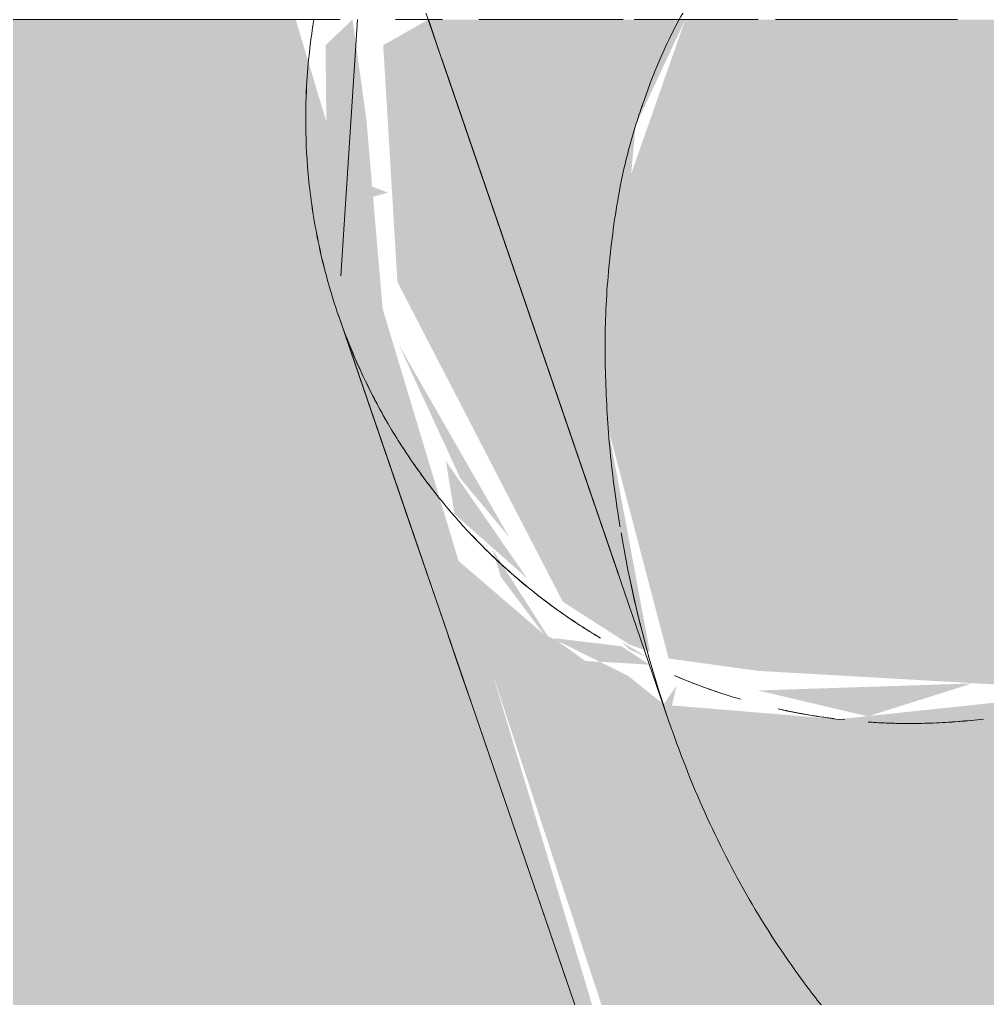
# Model space of a CAD drawing. Header units: millimetres. Extents: x 63432 to 177405, y -1987 to 27578.
# Drawn here: x 163028.22 to 163038.39, y 8829.22 to 8839.5 of the extents above; entities that cross this region are included whole.
import ezdxf

# ---------------------------------------------------------------- set-up
doc = ezdxf.new("R2010")
doc.units = ezdxf.units.MM
for name, color, linetype, lineweight, true_color in [('I-FURN-16', 7, 'Continuous', 9, 0xd1b79e), ('I-FURN-19', 7, 'Continuous', 9, 0x242424), ('I-FURN-20', 7, 'Continuous', 9, 0x3a3a3a), ('I-FURN-21', 7, 'Continuous', 9, 0x666666), ('I-FURN-24', 7, 'Continuous', 9, 0x1e1e1e), ('I-FURN-25', 7, 'Continuous', 9, 0x987f66), ('I-FURN-26', 7, 'Continuous', 9, 0x2d2d2d), ('I-FURN-27', 7, 'Continuous', 9, 0x463a2f), ('I-FURN-28', 7, 'Continuous', 9, 0x1a1a1a), ('I-FURN-29', 7, 'Continuous', 9, 0x53483c), ('I-FURN-30', 7, 'Continuous', 9, 0x4c4c4c), ('I-FURN-34', 7, 'Continuous', 9, 0xae8e6d), ('I-FURN-35', 7, 'Continuous', 9, 0x171717), ('I-FURN-36', 7, 'Continuous', 9, 0x121212), ('I-FURN-37', 7, 'Continuous', 9, 0x584c3f), ('I-FURN-38', 7, 'Continuous', 9, 0xa58c72), ('I-FURN-39', 7, 'Continuous', 9, 0x151515), ('I-FURN-48', 7, 'Continuous', 9, 0x131313), ('I-FURN-49', 7, 'Continuous', 9, 0x111111), ('I-FURN-52', 7, 'Continuous', 9, 0x27231e), ('I-FURN-54', 7, 'Continuous', 9, 0x3e352d), ('I-FURN-55', 7, 'Continuous', 9, 0x3d3731), ('I-FURN-56', 7, 'Continuous', 9, 0x514840), ('I-FURN-6', 7, 'Continuous', 9, 0xc0c0c0), ('I-FURN-61', 7, 'Continuous', 9, 0xcabbac), ('I-FURN-62', 7, 'Continuous', 9, 0x8b8b8b), ('I-FURN-63', 7, 'Continuous', 9, 0x4c443d), ('I-FURN-65', 7, 'Continuous', 9, 0x8b7c6d), ('I-FURN-66', 7, 'Continuous', 9, 0x6e6155), ('I-FURN-70', 7, 'Continuous', 9, 0x786d63), ('I-FURN-71', 7, 'Continuous', 9, 0xa59687), ('I-FURN-75', 7, 'Continuous', 9, 0x6b635c), ('I-FURN-77', 7, 'Continuous', 9, 0x92877d)]:
    doc.layers.add(name, color=color, linetype=linetype, lineweight=lineweight, true_color=true_color)
doc.layers.add('I-FURN-17', color=7, linetype='Continuous', lineweight=9, true_color=0x111111, transparency=0.7)

# ---------------------------------------------------------------- blocks, each defined once
blk = doc.blocks.new('Chair - Tablet Arm - Chair - Tablet Arm-V78-Развертка 3_12-6')
at = {"layer": 'I-FURN-17'}
h = blk.add_hatch(color=256, dxfattribs=at)
h.paths.add_polyline_path([(-80976.841, 8450), (-80976.135, 8450), (-81105.323, 8826.8), (-81107.355, 8826.8), (-81105.677, 8821.55), (-81102.304, 8812.132), (-80978.144, 8450)])
h.paths.add_polyline_path([(-81115.982, 8832.447), (-81112.157, 8836.168), (-81112.035, 8837.109), (-81112.188, 8838.407), (-81113.123, 8839.5), (-81120.404, 8839.5), (-81121.068, 8837.606), (-81121.214, 8835.208), (-81120.579, 8832.787), (-81119.639, 8832.657), (-81116.909, 8832.501)])
h.paths.add_polyline_path([(-81127.458, 8852.2), (-81114.032, 8852.2), (-81175.226, 9030.683), (-81187.239, 9026.564), (-81127.516, 8852.37)])
h = blk.add_hatch(color=256, dxfattribs=at)
h.paths.add_polyline_path([(-81122.981, 8826.8), (-81120.695, 8826.863), (-81124.356, 8839.031), (-81124.496, 8839.5), (-81315.015, 8839.231), (-81316.609, 8834.517), (-81319.241, 8826.8), (-81157.593, 8826.8)])
h.paths.add_polyline_path([(-81105.323, 8826.8), (-81088.041, 8826.8), (-81088.041, 8839.5), (-81109.598, 8839.269), (-81105.335, 8826.833)])
h = blk.add_hatch(color=256, dxfattribs=at)
h.paths.add_polyline_path([(-81120.833, 8832.877), (-81123.103, 8839.5), (-81123.577, 8839.231), (-81123.428, 8836.743), (-81121.69, 8833.383), (-81120.991, 8832.934)])
h.paths.add_polyline_path([(-81123.507, 8835.571), (-81123.753, 8838.445), (-81123.9, 8839.5), (-81124.183, 8839.231), (-81124.161, 8837.214), (-81123.517, 8835.582)])
h = blk.add_hatch(color=256, dxfattribs=at)
h.paths.add_polyline_path([(-81120.776, 8832.857), (-81121.214, 8835.208), (-81120.926, 8838.385), (-81120.404, 8839.5), (-81123.103, 8839.5), (-81120.833, 8832.877)])
h.paths.add_polyline_path([(-81122.254, 8834.062), (-81123.413, 8836.083), (-81122.766, 8834.678), (-81122.288, 8834.103)])
h.paths.add_polyline_path([(-81123.806, 8837.606), (-81123.525, 8837.681), (-81123.794, 8837.783)])
h = blk.add_hatch(color=256, dxfattribs=at)
h.paths.add_polyline_path([(-81120.675, 8826.8), (-81120.623, 8826.862), (-81120.695, 8826.863)])
h.paths.add_polyline_path([(-81118.476, 8832.182), (-81117.391, 8832.525), (-81119.639, 8832.451), (-81118.515, 8832.186)])
h.paths.add_polyline_path([(-81122.517, 8832.737), (-81123.517, 8835.263), (-81122.53, 8832.768)])
h.paths.add_polyline_path([(-81122.064, 8833.628), (-81122.919, 8834.862), (-81122.828, 8834.304), (-81122.08, 8833.642)])
h = blk.add_hatch(color=256, dxfattribs=at)
h.paths.add_polyline_path([(-81121.69, 8832.775), (-81122.43, 8833.933), (-81122.34, 8833.642), (-81121.708, 8832.799)])
h.paths.add_polyline_path([(-81120.579, 8832.137), (-81120.496, 8832.501), (-81120.635, 8832.3), (-81120.583, 8832.149)])
h = blk.add_hatch(color=256, dxfattribs=at)
h.paths.add_polyline_path([(-81114.046, 8826.8), (-81115.982, 8832.447), (-81118.792, 8832.149), (-81120.623, 8832.3), (-81121.008, 8832.607), (-81121.893, 8833.045), (-81122.831, 8833.851), (-81120.719, 8827.429), (-81120.26, 8826.8), (-81114.329, 8826.8)])
h.paths.add_polyline_path([(-81120.78, 8832.722), (-81121.074, 8832.916), (-81121.789, 8833.001), (-81121.454, 8832.761), (-81120.991, 8832.735)])
h = blk.add_hatch(color=256, dxfattribs=at)
h.paths.add_polyline_path([(-81117.719, 8818.426), (-81111.916, 8820.588), (-81114.329, 8826.8), (-81120.528, 8826.8), (-81117.866, 8818.824)])
h.paths.add_polyline_path([(-81120.807, 8832.803), (-81121.074, 8832.963), (-81120.991, 8832.881)])
at = {"layer": 'I-FURN-19'}
for p, q in [((-81122.924, 8833.117), (-81123.3, 8834.211)), ((-81122.753, 8832.616), (-81122.894, 8833.028)), ((-81122.65, 8832.316), (-81122.753, 8832.616)), ((-81121.641, 8829.374), (-81122.566, 8832.071))]:
    blk.add_line(p, q, dxfattribs=at)
at = {"layer": 'I-FURN-19', "flags": 128}
blk.add_lwpolyline([(-81123.3, 8834.213), (-81123.92, 8836.022), (-81124.048, 8836.395)], dxfattribs=at)
at = {"layer": 'I-FURN-19'}
blk.add_open_spline([(-81124.344, 8839.231), (-81124.322, 8839.408), (-81124.305, 8839.495), (-81124.305, 8839.5)], degree=3, dxfattribs=at)
blk.add_open_spline([(-81123.764, 8835.702), (-81123.826, 8835.83), (-81123.939, 8836.088), (-81124.128, 8836.607), (-81124.286, 8837.227), (-81124.377, 8837.893), (-81124.405, 8838.655), (-81124.365, 8839.054), (-81124.344, 8839.231)], degree=3, knots=[0.5555556, 0.5555556, 0.5555556, 0.5555556, 0.5833333, 0.6111111, 0.6666667, 0.7222222, 0.7777778, 0.8888889, 0.8888889, 0.8888889, 0.8888889], dxfattribs=at)
at = {"layer": 'I-FURN-20'}
for p, q in [((-81123.103, 8839.5), (-81122.981, 8839.143)), ((-81122.962, 8839.088), (-81121.106, 8833.673)), ((-81124.048, 8836.395), (-81123.418, 8834.556)), ((-81123.418, 8834.556), (-81123.3, 8834.213)), ((-81123.3, 8834.211), (-81122.924, 8833.117)), ((-81122.894, 8833.028), (-81122.65, 8832.316)), ((-81122.566, 8832.071), (-81121.655, 8829.415))]:
    blk.add_line(p, q, dxfattribs=at)
blk.add_open_spline([(-81124.305, 8839.5), (-81124.305, 8839.495), (-81124.339, 8839.32), (-81124.405, 8838.655), (-81124.377, 8837.893), (-81124.286, 8837.227), (-81124.128, 8836.607), (-81123.939, 8836.088), (-81123.826, 8835.831), (-81123.764, 8835.702)], degree=3, knots=[0, 0, 0, 0, 0.1111111, 0.2222222, 0.2777778, 0.3333333, 0.3888889, 0.4166667, 0.4444444, 0.4444444, 0.4444444, 0.4444444], dxfattribs=at)
at = {"layer": 'I-FURN-25'}
for p, q in [((-81119.64, 8839.5), (-81120.231, 8839.5)), ((-81117.543, 8839.5), (-81119.457, 8839.5))]:
    blk.add_line(p, q, dxfattribs=at)
at = {"layer": 'I-FURN-26'}
for points, knots in [([(-81120.862, 8838.578), (-81120.84, 8838.643), (-81120.772, 8838.838), (-81120.642, 8839.16), (-81120.518, 8839.411), (-81120.45, 8839.532)], [-0.3125, -0.3125, -0.3125, -0.3125, -0.2916667, -0.25, -0.2083333, -0.2083333, -0.2083333, -0.2083333]), ([(-81124.305, 8839.5), (-81124.305, 8839.495), (-81124.339, 8839.32), (-81124.405, 8838.655), (-81124.377, 8837.893), (-81124.286, 8837.227), (-81124.128, 8836.607), (-81123.939, 8836.088), (-81123.826, 8835.831), (-81123.764, 8835.702)], [0, 0, 0, 0, 0.1111111, 0.2222222, 0.2777778, 0.3333333, 0.3888889, 0.4166667, 0.4444444, 0.4444444, 0.4444444, 0.4444444]), ([(-81123.764, 8835.702), (-81123.826, 8835.83), (-81123.939, 8836.088), (-81124.128, 8836.607), (-81124.286, 8837.227), (-81124.377, 8837.893), (-81124.405, 8838.655), (-81124.339, 8839.32), (-81124.305, 8839.495), (-81124.305, 8839.5)], [0.5555556, 0.5555556, 0.5555556, 0.5555556, 0.5833333, 0.6111111, 0.6666667, 0.7222222, 0.7777778, 0.8888889, 1, 1, 1, 1]), ([(-81121.089, 8834.172), (-81121.103, 8834.254), (-81121.136, 8834.467), (-81121.18, 8834.813), (-81121.216, 8835.208), (-81121.239, 8835.604), (-81121.248, 8836.003), (-81121.243, 8836.403), (-81121.218, 8836.801), (-81121.176, 8837.199), (-81121.117, 8837.6), (-81121.051, 8837.931), (-81120.984, 8838.192), (-81120.946, 8838.321), (-81120.926, 8838.385)], [-0.7763918, -0.7763918, -0.7763918, -0.7763918, -0.75, -0.7083333, -0.6666667, -0.625, -0.5833333, -0.5416667, -0.5, -0.4583333, -0.4166667, -0.375, -0.3541667, -0.3333333, -0.3333333, -0.3333333, -0.3333333]), ([(-81120.868, 8833.11), (-81120.913, 8833.286), (-81120.989, 8833.615), (-81121.052, 8833.95), (-81121.078, 8834.106)], [-0.8914744, -0.8914744, -0.8914744, -0.8914744, -0.8333333, -0.7833965, -0.7833965, -0.7833965, -0.7833965])]:
    blk.add_open_spline(points, degree=3, knots=knots, dxfattribs=at)
at = {"layer": 'I-FURN-27'}
for p, q in [((-81122.574, 8839.5), (-81121.058, 8839.5)), ((-81120.942, 8839.5), (-81120.231, 8839.5))]:
    blk.add_line(p, q, dxfattribs=at)
at = {"layer": 'I-FURN-29'}
blk.add_line((-81123.448, 8839.5), (-81122.956, 8839.5), dxfattribs=at)
at = {"layer": 'I-FURN-30'}
blk.add_line((-81124.022, 8836.808), (-81123.848, 8839.5), dxfattribs=at)
at = {"layer": 'I-FURN-34'}
for p, q in [((-81120.231, 8839.5), (-81119.64, 8839.5)), ((-81119.457, 8839.5), (-81117.543, 8839.5))]:
    blk.add_line(p, q, dxfattribs=at)
at = {"layer": 'I-FURN-35'}
for points, knots in [([(-81123.507, 8835.221), (-81123.412, 8835.061), (-81123.273, 8834.848), (-81123.12, 8834.642), (-81123.081, 8834.591)], [0.47916667, 0.47916667, 0.47916667, 0.47916667, 0.51388889, 0.5256358, 0.5256358, 0.5256358, 0.5256358]), ([(-81118.482, 8832.119), (-81118.41, 8832.114), (-81118.005, 8832.093), (-81117.6, 8832.111), (-81117.271, 8832.151)], [0.84800763, 0.84800763, 0.84800763, 0.84800763, 0.86111111, 0.92064957, 0.92064957, 0.92064957, 0.92064957])]:
    blk.add_open_spline(points, degree=3, knots=knots, dxfattribs=at)
for points in [[(-81122.01, 8833.497), (-81121.858, 8833.376), (-81121.701, 8833.261), (-81121.539, 8833.154)], [(-81121.539, 8833.154), (-81121.458, 8833.101), (-81121.376, 8833.05), (-81121.293, 8833)]]:
    blk.add_open_spline(points, degree=3, dxfattribs=at)
at = {"layer": 'I-FURN-36'}
blk.add_open_spline([(-81122.649, 8834.085), (-81122.583, 8834.015), (-81122.38, 8833.81), (-81122.162, 8833.618), (-81122.01, 8833.497)], degree=3, knots=[0.56597222, 0.56597222, 0.56597222, 0.56597222, 0.58333333, 0.61805556, 0.61805556, 0.61805556, 0.61805556], dxfattribs=at)
blk.add_open_spline([(-81119.072, 8832.188), (-81118.996, 8832.176), (-81118.919, 8832.165), (-81118.842, 8832.155)], degree=3, dxfattribs=at)
at = {"layer": 'I-FURN-39'}
for points, knots in [([(-81121.343, 8833.03), (-81121.409, 8833.07), (-81121.54, 8833.153), (-81121.796, 8833.329), (-81122.104, 8833.566), (-81122.393, 8833.825), (-81122.61, 8834.042), (-81122.767, 8834.21), (-81122.916, 8834.383), (-81123.109, 8834.622), (-81123.332, 8834.932), (-81123.568, 8835.317), (-81123.769, 8835.702), (-81123.939, 8836.088), (-81124.128, 8836.607), (-81124.286, 8837.227), (-81124.377, 8837.893), (-81124.405, 8838.655), (-81124.339, 8839.32), (-81124.305, 8839.495), (-81124.305, 8839.5)], [0.3333333, 0.3333333, 0.3333333, 0.3333333, 0.3472222, 0.3611111, 0.3888889, 0.4166667, 0.4305556, 0.4444444, 0.4583333, 0.4722222, 0.5, 0.5277778, 0.5555556, 0.5833333, 0.6111111, 0.6666667, 0.7222222, 0.7777778, 0.8888889, 1, 1, 1, 1]), ([(-81123.507, 8835.221), (-81123.412, 8835.061), (-81123.273, 8834.848), (-81123.12, 8834.642), (-81123.081, 8834.591)], [0.47916667, 0.47916667, 0.47916667, 0.47916667, 0.51388889, 0.5256358, 0.5256358, 0.5256358, 0.5256358]), ([(-81121.343, 8833.03), (-81121.409, 8833.07), (-81121.54, 8833.153), (-81121.796, 8833.329), (-81121.981, 8833.471), (-81122.1, 8833.571)], [0.33333333, 0.33333333, 0.33333333, 0.33333333, 0.34722222, 0.36111111, 0.38888889, 0.38888889, 0.38888889, 0.38888889]), ([(-81118.482, 8832.119), (-81118.41, 8832.114), (-81118.005, 8832.093), (-81117.6, 8832.111), (-81117.271, 8832.151)], [0.84800763, 0.84800763, 0.84800763, 0.84800763, 0.86111111, 0.92064957, 0.92064957, 0.92064957, 0.92064957]), ([(-81117.271, 8832.151), (-81117.446, 8832.13), (-81117.85, 8832.097), (-81118.255, 8832.104), (-81118.482, 8832.119)], [0.07935043, 0.07935043, 0.07935043, 0.07935043, 0.11111111, 0.15199237, 0.15199237, 0.15199237, 0.15199237])]:
    blk.add_open_spline(points, degree=3, knots=knots, dxfattribs=at)
for points in [[(-81123.06, 8834.563), (-81123.153, 8834.684), (-81123.332, 8834.932), (-81123.49, 8835.189), (-81123.562, 8835.317)], [(-81122.01, 8833.497), (-81121.858, 8833.376), (-81121.701, 8833.261), (-81121.539, 8833.154)], [(-81121.539, 8833.154), (-81121.458, 8833.101), (-81121.376, 8833.05), (-81121.293, 8833)], [(-81119.733, 8830.26), (-81120.074, 8830.849), (-81120.353, 8831.477), (-81120.579, 8832.137)], [(-81119.173, 8829.404), (-81119.376, 8829.68), (-81119.563, 8829.965), (-81119.733, 8830.26)]]:
    blk.add_open_spline(points, degree=3, dxfattribs=at)
at = {"layer": 'I-FURN-48'}
for points, knots in [([(-81120.926, 8838.385), (-81120.906, 8838.45), (-81120.863, 8838.578), (-81120.772, 8838.838), (-81120.642, 8839.16), (-81120.456, 8839.536), (-81120.231, 8839.888), (-81119.964, 8840.214), (-81119.561, 8840.626), (-81119.204, 8840.906), (-81118.942, 8841.08)], [-0.3333333, -0.3333333, -0.3333333, -0.3333333, -0.3125, -0.2916667, -0.25, -0.2083333, -0.1666667, -0.125, -0.0833333, 0, 0, 0, 0]), ([(-81121.343, 8833.03), (-81121.409, 8833.07), (-81121.54, 8833.153), (-81121.796, 8833.329), (-81122.104, 8833.566), (-81122.393, 8833.825), (-81122.61, 8834.042), (-81122.767, 8834.21), (-81122.916, 8834.383), (-81123.109, 8834.622), (-81123.332, 8834.932), (-81123.568, 8835.317), (-81123.769, 8835.702), (-81123.939, 8836.088), (-81124.128, 8836.607), (-81124.286, 8837.227), (-81124.377, 8837.893), (-81124.405, 8838.655), (-81124.339, 8839.32), (-81124.305, 8839.495), (-81124.305, 8839.5)], [0.3333333, 0.3333333, 0.3333333, 0.3333333, 0.3472222, 0.3611111, 0.3888889, 0.4166667, 0.4305556, 0.4444444, 0.4583333, 0.4722222, 0.5, 0.5277778, 0.5555556, 0.5833333, 0.6111111, 0.6666667, 0.7222222, 0.7777778, 0.8888889, 1, 1, 1, 1]), ([(-81121.343, 8833.03), (-81121.409, 8833.07), (-81121.54, 8833.153), (-81121.796, 8833.329), (-81121.981, 8833.471), (-81122.1, 8833.571)], [0.33333333, 0.33333333, 0.33333333, 0.33333333, 0.34722222, 0.36111111, 0.38888889, 0.38888889, 0.38888889, 0.38888889])]:
    blk.add_open_spline(points, degree=3, knots=knots, dxfattribs=at)
for points in [[(-81123.06, 8834.563), (-81123.153, 8834.684), (-81123.332, 8834.932), (-81123.49, 8835.189), (-81123.562, 8835.317)], [(-81117.271, 8832.151), (-81117.446, 8832.13), (-81117.623, 8832.115), (-81117.8, 8832.109)], [(-81117.8, 8832.109), (-81118.027, 8832.1), (-81118.255, 8832.104), (-81118.482, 8832.119)]]:
    blk.add_open_spline(points, degree=3, dxfattribs=at)
at = {"layer": 'I-FURN-49'}
for points, knots in [([(-81122.649, 8834.085), (-81122.583, 8834.015), (-81122.38, 8833.81), (-81122.162, 8833.618), (-81122.01, 8833.497)], [0.56597222, 0.56597222, 0.56597222, 0.56597222, 0.58333333, 0.61805556, 0.61805556, 0.61805556, 0.61805556]), ([(-81122.1, 8833.571), (-81122.22, 8833.67), (-81122.393, 8833.825), (-81122.556, 8833.988), (-81122.609, 8834.043)], [0.38888889, 0.38888889, 0.38888889, 0.38888889, 0.41666667, 0.43055556, 0.43055556, 0.43055556, 0.43055556]), ([(-81122.1, 8833.571), (-81122.22, 8833.67), (-81122.393, 8833.825), (-81122.556, 8833.988), (-81122.609, 8834.043)], [0.38888889, 0.38888889, 0.38888889, 0.38888889, 0.41666667, 0.43055556, 0.43055556, 0.43055556, 0.43055556]), ([(-81119.824, 8832.359), (-81119.911, 8832.385), (-81120.145, 8832.459), (-81120.375, 8832.546), (-81120.518, 8832.607)], [0.23368411, 0.23368411, 0.23368411, 0.23368411, 0.25, 0.27777778, 0.27777778, 0.27777778, 0.27777778]), ([(-81119.824, 8832.359), (-81119.911, 8832.385), (-81120.145, 8832.459), (-81120.375, 8832.546), (-81120.518, 8832.607)], [0.23368411, 0.23368411, 0.23368411, 0.23368411, 0.25, 0.27777778, 0.27777778, 0.27777778, 0.27777778])]:
    blk.add_open_spline(points, degree=3, knots=knots, dxfattribs=at)
for points in [[(-81120.518, 8832.607), (-81120.34, 8832.531), (-81120.158, 8832.464), (-81119.974, 8832.405)], [(-81120.518, 8832.607), (-81120.34, 8832.531), (-81120.158, 8832.464), (-81119.974, 8832.405)], [(-81119.414, 8832.254), (-81119.3, 8832.229), (-81119.187, 8832.207), (-81119.072, 8832.188)], [(-81119.414, 8832.254), (-81119.3, 8832.229), (-81119.187, 8832.207), (-81119.072, 8832.188)], [(-81119.186, 8832.208), (-81119.246, 8832.219), (-81119.307, 8832.231), (-81119.367, 8832.244)], [(-81119.186, 8832.208), (-81119.246, 8832.219), (-81119.307, 8832.231), (-81119.367, 8832.244)], [(-81118.727, 8832.141), (-81118.881, 8832.158), (-81119.034, 8832.18), (-81119.186, 8832.208)], [(-81118.727, 8832.141), (-81118.881, 8832.158), (-81119.034, 8832.18), (-81119.186, 8832.208)], [(-81119.072, 8832.188), (-81118.996, 8832.176), (-81118.919, 8832.165), (-81118.842, 8832.155)]]:
    blk.add_open_spline(points, degree=3, dxfattribs=at)
at = {"layer": 'I-FURN-52'}
for p, q in [((-81156.5, 8839.5), (-81127.34, 8839.5)), ((-81127.34, 8839.5), (-81124.186, 8839.5))]:
    blk.add_line(p, q, dxfattribs=at)
at = {"layer": 'I-FURN-54'}
for p, q in [((-81121.058, 8839.5), (-81122.574, 8839.5)), ((-81120.231, 8839.5), (-81120.942, 8839.5))]:
    blk.add_line(p, q, dxfattribs=at)
at = {"layer": 'I-FURN-55'}
blk.add_line((-81124.186, 8839.5), (-81156.5, 8839.5), dxfattribs=at)
at = {"layer": 'I-FURN-56'}
blk.add_line((-81122.956, 8839.5), (-81123.448, 8839.5), dxfattribs=at)
blk = doc.blocks.new('Chair - Tablet Arm - Chair - Tablet Arm-V81-Развертка 3_12-6')
at = {"layer": 'I-FURN-19'}
for points, knots in [([(-81120.926, 8838.385), (-81120.906, 8838.45), (-81120.863, 8838.578), (-81120.772, 8838.838), (-81120.642, 8839.16), (-81120.456, 8839.536), (-81120.231, 8839.888), (-81119.964, 8840.214), (-81119.561, 8840.626), (-81119.204, 8840.906), (-81118.942, 8841.08)], [-0.3333333, -0.3333333, -0.3333333, -0.3333333, -0.3125, -0.2916667, -0.25, -0.2083333, -0.1666667, -0.125, -0.0833333, 0, 0, 0, 0]), ([(-81121.343, 8833.03), (-81121.409, 8833.07), (-81121.54, 8833.153), (-81121.796, 8833.329), (-81122.104, 8833.566), (-81122.393, 8833.825), (-81122.61, 8834.042), (-81122.767, 8834.21), (-81122.916, 8834.383), (-81123.109, 8834.622), (-81123.332, 8834.932), (-81123.568, 8835.317), (-81123.769, 8835.702), (-81123.939, 8836.088), (-81124.128, 8836.607), (-81124.286, 8837.227), (-81124.377, 8837.893), (-81124.405, 8838.655), (-81124.339, 8839.32), (-81124.305, 8839.495), (-81124.305, 8839.5)], [0.3333333, 0.3333333, 0.3333333, 0.3333333, 0.3472222, 0.3611111, 0.3888889, 0.4166667, 0.4305556, 0.4444444, 0.4583333, 0.4722222, 0.5, 0.5277778, 0.5555556, 0.5833333, 0.6111111, 0.6666667, 0.7222222, 0.7777778, 0.8888889, 1, 1, 1, 1]), ([(-81123.507, 8835.221), (-81123.412, 8835.061), (-81123.273, 8834.848), (-81123.12, 8834.642), (-81123.081, 8834.591)], [0.47916667, 0.47916667, 0.47916667, 0.47916667, 0.51388889, 0.5256358, 0.5256358, 0.5256358, 0.5256358]), ([(-81121.343, 8833.03), (-81121.409, 8833.07), (-81121.54, 8833.153), (-81121.796, 8833.329), (-81121.981, 8833.471), (-81122.1, 8833.571)], [0.33333333, 0.33333333, 0.33333333, 0.33333333, 0.34722222, 0.36111111, 0.38888889, 0.38888889, 0.38888889, 0.38888889]), ([(-81117.271, 8832.151), (-81117.446, 8832.13), (-81117.85, 8832.097), (-81118.255, 8832.104), (-81118.482, 8832.119)], [0.07935043, 0.07935043, 0.07935043, 0.07935043, 0.11111111, 0.15199237, 0.15199237, 0.15199237, 0.15199237]), ([(-81118.482, 8832.119), (-81118.41, 8832.114), (-81118.182, 8832.102), (-81117.954, 8832.103), (-81117.8, 8832.109)], [0.84800763, 0.84800763, 0.84800763, 0.84800763, 0.86111111, 0.88888889, 0.88888889, 0.88888889, 0.88888889])]:
    blk.add_open_spline(points, degree=3, knots=knots, dxfattribs=at)
for points in [[(-81123.06, 8834.563), (-81123.153, 8834.684), (-81123.332, 8834.932), (-81123.49, 8835.189), (-81123.562, 8835.317)], [(-81122.01, 8833.497), (-81121.858, 8833.376), (-81121.701, 8833.261), (-81121.539, 8833.154)], [(-81121.539, 8833.154), (-81121.458, 8833.101), (-81121.376, 8833.05), (-81121.293, 8833)], [(-81117.8, 8832.109), (-81117.623, 8832.116), (-81117.447, 8832.13), (-81117.271, 8832.151)]]:
    blk.add_open_spline(points, degree=3, dxfattribs=at)
at = {"layer": 'I-FURN-20'}
for p, q in [((-81122.924, 8833.117), (-81123.3, 8834.211)), ((-81121.641, 8829.374), (-81122.566, 8832.071))]:
    blk.add_line(p, q, dxfattribs=at)
at = {"layer": 'I-FURN-20', "flags": 128}
for points in [[(-81123.3, 8834.213), (-81123.92, 8836.022), (-81124.048, 8836.395)], [(-81122.65, 8832.316), (-81122.753, 8832.616), (-81122.894, 8833.028)]]:
    blk.add_lwpolyline(points, dxfattribs=at)
at = {"layer": 'I-FURN-20'}
blk.add_open_spline([(-81123.764, 8835.702), (-81123.826, 8835.83), (-81123.939, 8836.088), (-81124.128, 8836.607), (-81124.286, 8837.227), (-81124.377, 8837.893), (-81124.405, 8838.655), (-81124.339, 8839.32), (-81124.305, 8839.495), (-81124.305, 8839.5)], degree=3, knots=[0.5555556, 0.5555556, 0.5555556, 0.5555556, 0.5833333, 0.6111111, 0.6666667, 0.7222222, 0.7777778, 0.8888889, 1, 1, 1, 1], dxfattribs=at)
at = {"layer": 'I-FURN-21'}
for p, q in [((-81124.022, 8836.808), (-81123.848, 8839.5)), ((-81123.103, 8839.5), (-81122.981, 8839.143)), ((-81122.962, 8839.088), (-81121.106, 8833.673)), ((-81123.3, 8834.211), (-81122.924, 8833.117)), ((-81122.894, 8833.028), (-81122.65, 8832.316)), ((-81122.566, 8832.071), (-81121.655, 8829.415))]:
    blk.add_line(p, q, dxfattribs=at)
at = {"layer": 'I-FURN-21', "flags": 128}
blk.add_lwpolyline([(-81124.048, 8836.395), (-81123.418, 8834.556), (-81123.3, 8834.213)], dxfattribs=at)
at = {"layer": 'I-FURN-21'}
blk.add_open_spline([(-81124.305, 8839.5), (-81124.305, 8839.495), (-81124.339, 8839.32), (-81124.405, 8838.655), (-81124.377, 8837.893), (-81124.286, 8837.227), (-81124.128, 8836.607), (-81123.939, 8836.088), (-81123.826, 8835.831), (-81123.764, 8835.702)], degree=3, knots=[0, 0, 0, 0, 0.1111111, 0.2222222, 0.2777778, 0.3333333, 0.3888889, 0.4166667, 0.4444444, 0.4444444, 0.4444444, 0.4444444], dxfattribs=at)
at = {"layer": 'I-FURN-24'}
for points, knots in [([(-81121.343, 8833.03), (-81121.409, 8833.07), (-81121.54, 8833.153), (-81121.796, 8833.329), (-81122.104, 8833.566), (-81122.393, 8833.825), (-81122.61, 8834.042), (-81122.767, 8834.21), (-81122.916, 8834.383), (-81123.109, 8834.622), (-81123.332, 8834.932), (-81123.568, 8835.317), (-81123.769, 8835.702), (-81123.939, 8836.088), (-81124.128, 8836.607), (-81124.286, 8837.227), (-81124.377, 8837.893), (-81124.405, 8838.655), (-81124.339, 8839.32), (-81124.305, 8839.495), (-81124.305, 8839.5)], [0.3333333, 0.3333333, 0.3333333, 0.3333333, 0.3472222, 0.3611111, 0.3888889, 0.4166667, 0.4305556, 0.4444444, 0.4583333, 0.4722222, 0.5, 0.5277778, 0.5555556, 0.5833333, 0.6111111, 0.6666667, 0.7222222, 0.7777778, 0.8888889, 1, 1, 1, 1]), ([(-81122.649, 8834.085), (-81122.583, 8834.015), (-81122.38, 8833.81), (-81122.162, 8833.618), (-81122.01, 8833.497)], [0.56597222, 0.56597222, 0.56597222, 0.56597222, 0.58333333, 0.61805556, 0.61805556, 0.61805556, 0.61805556]), ([(-81121.343, 8833.03), (-81121.409, 8833.07), (-81121.54, 8833.153), (-81121.796, 8833.329), (-81121.981, 8833.471), (-81122.1, 8833.571)], [0.33333333, 0.33333333, 0.33333333, 0.33333333, 0.34722222, 0.36111111, 0.38888889, 0.38888889, 0.38888889, 0.38888889]), ([(-81117.271, 8832.151), (-81117.446, 8832.13), (-81117.85, 8832.097), (-81118.255, 8832.104), (-81118.482, 8832.119)], [0.07935043, 0.07935043, 0.07935043, 0.07935043, 0.11111111, 0.15199237, 0.15199237, 0.15199237, 0.15199237])]:
    blk.add_open_spline(points, degree=3, knots=knots, dxfattribs=at)
for points in [[(-81123.06, 8834.563), (-81123.153, 8834.684), (-81123.332, 8834.932), (-81123.49, 8835.189), (-81123.562, 8835.317)], [(-81119.072, 8832.188), (-81118.996, 8832.176), (-81118.919, 8832.165), (-81118.842, 8832.155)]]:
    blk.add_open_spline(points, degree=3, dxfattribs=at)
at = {"layer": 'I-FURN-26'}
for points, knots in [([(-81123.507, 8835.221), (-81123.412, 8835.061), (-81123.273, 8834.848), (-81123.12, 8834.642), (-81123.081, 8834.591)], [0.47916667, 0.47916667, 0.47916667, 0.47916667, 0.51388889, 0.5256358, 0.5256358, 0.5256358, 0.5256358]), ([(-81118.482, 8832.119), (-81118.41, 8832.114), (-81118.005, 8832.093), (-81117.6, 8832.111), (-81117.271, 8832.151)], [0.84800763, 0.84800763, 0.84800763, 0.84800763, 0.86111111, 0.92064957, 0.92064957, 0.92064957, 0.92064957])]:
    blk.add_open_spline(points, degree=3, knots=knots, dxfattribs=at)
for points in [[(-81122.01, 8833.497), (-81121.858, 8833.376), (-81121.701, 8833.261), (-81121.539, 8833.154)], [(-81121.539, 8833.154), (-81121.458, 8833.101), (-81121.376, 8833.05), (-81121.293, 8833)], [(-81119.733, 8830.26), (-81120.074, 8830.849), (-81120.353, 8831.477), (-81120.579, 8832.137)], [(-81119.173, 8829.404), (-81119.376, 8829.68), (-81119.563, 8829.965), (-81119.733, 8830.26)]]:
    blk.add_open_spline(points, degree=3, dxfattribs=at)
at = {"layer": 'I-FURN-28'}
for points, knots in [([(-81122.649, 8834.085), (-81122.583, 8834.015), (-81122.38, 8833.81), (-81122.162, 8833.618), (-81122.01, 8833.497)], [0.56597222, 0.56597222, 0.56597222, 0.56597222, 0.58333333, 0.61805556, 0.61805556, 0.61805556, 0.61805556]), ([(-81122.1, 8833.571), (-81122.22, 8833.67), (-81122.393, 8833.825), (-81122.556, 8833.988), (-81122.609, 8834.043)], [0.38888889, 0.38888889, 0.38888889, 0.38888889, 0.41666667, 0.43055556, 0.43055556, 0.43055556, 0.43055556])]:
    blk.add_open_spline(points, degree=3, knots=knots, dxfattribs=at)
for points in [[(-81120.518, 8832.607), (-81120.34, 8832.531), (-81120.158, 8832.464), (-81119.974, 8832.405)], [(-81119.414, 8832.254), (-81119.3, 8832.229), (-81119.187, 8832.207), (-81119.072, 8832.188)], [(-81118.727, 8832.141), (-81118.881, 8832.158), (-81119.034, 8832.18), (-81119.186, 8832.208)], [(-81119.072, 8832.188), (-81118.996, 8832.176), (-81118.919, 8832.165), (-81118.842, 8832.155)]]:
    blk.add_open_spline(points, degree=3, dxfattribs=at)
at = {"layer": 'I-FURN-30'}
for points, knots in [([(-81120.862, 8838.578), (-81120.84, 8838.643), (-81120.772, 8838.838), (-81120.642, 8839.16), (-81120.518, 8839.411), (-81120.45, 8839.532)], [-0.3125, -0.3125, -0.3125, -0.3125, -0.2916667, -0.25, -0.2083333, -0.2083333, -0.2083333, -0.2083333]), ([(-81124.305, 8839.5), (-81124.305, 8839.495), (-81124.339, 8839.32), (-81124.405, 8838.655), (-81124.377, 8837.893), (-81124.286, 8837.227), (-81124.128, 8836.607), (-81123.939, 8836.088), (-81123.826, 8835.831), (-81123.764, 8835.702)], [0, 0, 0, 0, 0.1111111, 0.2222222, 0.2777778, 0.3333333, 0.3888889, 0.4166667, 0.4444444, 0.4444444, 0.4444444, 0.4444444]), ([(-81123.764, 8835.702), (-81123.826, 8835.83), (-81123.939, 8836.088), (-81124.128, 8836.607), (-81124.286, 8837.227), (-81124.377, 8837.893), (-81124.405, 8838.655), (-81124.339, 8839.32), (-81124.305, 8839.495), (-81124.305, 8839.5)], [0.5555556, 0.5555556, 0.5555556, 0.5555556, 0.5833333, 0.6111111, 0.6666667, 0.7222222, 0.7777778, 0.8888889, 1, 1, 1, 1]), ([(-81121.089, 8834.172), (-81121.103, 8834.254), (-81121.136, 8834.467), (-81121.18, 8834.813), (-81121.216, 8835.208), (-81121.239, 8835.604), (-81121.248, 8836.003), (-81121.243, 8836.403), (-81121.218, 8836.801), (-81121.176, 8837.199), (-81121.117, 8837.6), (-81121.051, 8837.931), (-81120.984, 8838.192), (-81120.946, 8838.321), (-81120.926, 8838.385)], [-0.7763918, -0.7763918, -0.7763918, -0.7763918, -0.75, -0.7083333, -0.6666667, -0.625, -0.5833333, -0.5416667, -0.5, -0.4583333, -0.4166667, -0.375, -0.3541667, -0.3333333, -0.3333333, -0.3333333, -0.3333333]), ([(-81120.868, 8833.11), (-81120.913, 8833.286), (-81120.989, 8833.615), (-81121.052, 8833.95), (-81121.078, 8834.106)], [-0.8914744, -0.8914744, -0.8914744, -0.8914744, -0.8333333, -0.7833965, -0.7833965, -0.7833965, -0.7833965])]:
    blk.add_open_spline(points, degree=3, knots=knots, dxfattribs=at)
at = {"layer": 'I-FURN-35'}
for points, knots in [([(-81122.1, 8833.571), (-81122.22, 8833.67), (-81122.393, 8833.825), (-81122.556, 8833.988), (-81122.609, 8834.043)], [0.38888889, 0.38888889, 0.38888889, 0.38888889, 0.41666667, 0.43055556, 0.43055556, 0.43055556, 0.43055556]), ([(-81119.824, 8832.359), (-81119.911, 8832.385), (-81120.145, 8832.459), (-81120.375, 8832.546), (-81120.518, 8832.607)], [0.23368411, 0.23368411, 0.23368411, 0.23368411, 0.25, 0.27777778, 0.27777778, 0.27777778, 0.27777778])]:
    blk.add_open_spline(points, degree=3, knots=knots, dxfattribs=at)
for points in [[(-81120.518, 8832.607), (-81120.34, 8832.531), (-81120.158, 8832.464), (-81119.974, 8832.405)], [(-81119.414, 8832.254), (-81119.3, 8832.229), (-81119.187, 8832.207), (-81119.072, 8832.188)], [(-81119.186, 8832.208), (-81119.246, 8832.219), (-81119.307, 8832.231), (-81119.367, 8832.244)], [(-81118.727, 8832.141), (-81118.881, 8832.158), (-81119.034, 8832.18), (-81119.186, 8832.208)]]:
    blk.add_open_spline(points, degree=3, dxfattribs=at)
at = {"layer": 'I-FURN-37'}
for p, q in [((-81122.574, 8839.5), (-81121.058, 8839.5)), ((-81120.942, 8839.5), (-81120.231, 8839.5))]:
    blk.add_line(p, q, dxfattribs=at)
at = {"layer": 'I-FURN-38'}
for p, q in [((-81120.231, 8839.5), (-81119.64, 8839.5)), ((-81119.457, 8839.5), (-81117.543, 8839.5))]:
    blk.add_line(p, q, dxfattribs=at)
at = {"layer": 'I-FURN-39'}
blk.add_open_spline([(-81119.824, 8832.359), (-81119.911, 8832.385), (-81120.145, 8832.459), (-81120.375, 8832.546), (-81120.518, 8832.607)], degree=3, knots=[0.23368411, 0.23368411, 0.23368411, 0.23368411, 0.25, 0.27777778, 0.27777778, 0.27777778, 0.27777778], dxfattribs=at)
blk.add_open_spline([(-81119.186, 8832.208), (-81119.246, 8832.219), (-81119.307, 8832.231), (-81119.367, 8832.244)], degree=3, dxfattribs=at)
at = {"layer": 'I-FURN-55'}
for p, q in [((-81141.634, 8839.5), (-81127.34, 8839.5)), ((-81127.34, 8839.5), (-81124.186, 8839.5))]:
    blk.add_line(p, q, dxfattribs=at)
at = {"layer": 'I-FURN-63'}
for p, q in [((-81121.058, 8839.5), (-81122.574, 8839.5)), ((-81120.231, 8839.5), (-81120.942, 8839.5))]:
    blk.add_line(p, q, dxfattribs=at)
at = {"layer": 'I-FURN-65'}
for p, q in [((-81119.64, 8839.5), (-81120.231, 8839.5)), ((-81117.543, 8839.5), (-81119.457, 8839.5))]:
    blk.add_line(p, q, dxfattribs=at)
at = {"layer": 'I-FURN-66'}
blk.add_line((-81123.448, 8839.5), (-81122.956, 8839.5), dxfattribs=at)
at = {"layer": 'I-FURN-75'}
for p, q in [((-81124.186, 8839.5), (-81156.5, 8839.5)), ((-81122.956, 8839.5), (-81123.448, 8839.5))]:
    blk.add_line(p, q, dxfattribs=at)
blk = doc.blocks.new('Chair - Tablet Arm - Chair - Tablet Arm-V88-Развертка 3_12-6')
at = {"layer": 'I-FURN-20'}
for points, knots in [([(-81122.1, 8833.571), (-81122.22, 8833.67), (-81122.393, 8833.825), (-81122.556, 8833.988), (-81122.609, 8834.043)], [0.38888889, 0.38888889, 0.38888889, 0.38888889, 0.41666667, 0.43055556, 0.43055556, 0.43055556, 0.43055556]), ([(-81119.824, 8832.359), (-81119.911, 8832.385), (-81120.145, 8832.459), (-81120.375, 8832.546), (-81120.518, 8832.607)], [0.23368411, 0.23368411, 0.23368411, 0.23368411, 0.25, 0.27777778, 0.27777778, 0.27777778, 0.27777778]), ([(-81118.727, 8832.141), (-81118.881, 8832.158), (-81119.115, 8832.192), (-81119.347, 8832.239), (-81119.427, 8832.257)], [0.16666667, 0.16666667, 0.16666667, 0.16666667, 0.19444444, 0.20917543, 0.20917543, 0.20917543, 0.20917543])]:
    blk.add_open_spline(points, degree=3, knots=knots, dxfattribs=at)
at = {"layer": 'I-FURN-21'}
for p, q in [((-81121.058, 8839.5), (-81122.574, 8839.5)), ((-81120.231, 8839.5), (-81120.942, 8839.5)), ((-81122.924, 8833.117), (-81123.3, 8834.211)), ((-81121.641, 8829.374), (-81122.566, 8832.071))]:
    blk.add_line(p, q, dxfattribs=at)
at = {"layer": 'I-FURN-21', "flags": 128}
for points in [[(-81123.3, 8834.213), (-81123.92, 8836.022), (-81124.048, 8836.395)], [(-81122.65, 8832.316), (-81122.753, 8832.616), (-81122.894, 8833.028)]]:
    blk.add_lwpolyline(points, dxfattribs=at)
at = {"layer": 'I-FURN-21'}
for points, knots in [([(-81123.562, 8835.317), (-81123.635, 8835.445), (-81123.769, 8835.702), (-81123.939, 8836.088), (-81124.128, 8836.607), (-81124.286, 8837.227), (-81124.377, 8837.893), (-81124.405, 8838.655), (-81124.339, 8839.32), (-81124.305, 8839.495), (-81124.305, 8839.5)], [0.5277778, 0.5277778, 0.5277778, 0.5277778, 0.5555556, 0.5833333, 0.6111111, 0.6666667, 0.7222222, 0.7777778, 0.8888889, 1, 1, 1, 1]), ([(-81123.507, 8835.221), (-81123.412, 8835.061), (-81123.273, 8834.848), (-81123.12, 8834.642), (-81123.081, 8834.591)], [0.47916667, 0.47916667, 0.47916667, 0.47916667, 0.51388889, 0.5256358, 0.5256358, 0.5256358, 0.5256358]), ([(-81122.649, 8834.085), (-81122.583, 8834.015), (-81122.38, 8833.81), (-81122.162, 8833.618), (-81122.01, 8833.497)], [0.56597222, 0.56597222, 0.56597222, 0.56597222, 0.58333333, 0.61805556, 0.61805556, 0.61805556, 0.61805556]), ([(-81121.343, 8833.03), (-81121.409, 8833.07), (-81121.54, 8833.153), (-81121.796, 8833.329), (-81121.981, 8833.471), (-81122.1, 8833.571)], [0.33333333, 0.33333333, 0.33333333, 0.33333333, 0.34722222, 0.36111111, 0.38888889, 0.38888889, 0.38888889, 0.38888889]), ([(-81122.01, 8833.497), (-81121.858, 8833.376), (-81121.622, 8833.204), (-81121.376, 8833.05), (-81121.293, 8833)], [0.61805556, 0.61805556, 0.61805556, 0.61805556, 0.65277778, 0.67013889, 0.67013889, 0.67013889, 0.67013889]), ([(-81118.482, 8832.119), (-81118.41, 8832.114), (-81118.005, 8832.093), (-81117.6, 8832.111), (-81117.271, 8832.151)], [0.84800763, 0.84800763, 0.84800763, 0.84800763, 0.86111111, 0.92064957, 0.92064957, 0.92064957, 0.92064957]), ([(-81117.271, 8832.151), (-81117.446, 8832.13), (-81117.85, 8832.097), (-81118.255, 8832.104), (-81118.482, 8832.119)], [0.07935043, 0.07935043, 0.07935043, 0.07935043, 0.11111111, 0.15199237, 0.15199237, 0.15199237, 0.15199237])]:
    blk.add_open_spline(points, degree=3, knots=knots, dxfattribs=at)
for points in [[(-81123.06, 8834.563), (-81123.153, 8834.684), (-81123.332, 8834.932), (-81123.49, 8835.189), (-81123.562, 8835.317)], [(-81120.518, 8832.607), (-81120.34, 8832.531), (-81120.158, 8832.464), (-81119.974, 8832.405)], [(-81119.414, 8832.254), (-81119.225, 8832.212), (-81119.034, 8832.179), (-81118.842, 8832.155)]]:
    blk.add_open_spline(points, degree=3, dxfattribs=at)
at = {"layer": 'I-FURN-30'}
for points in [[(-81123.06, 8834.563), (-81123.153, 8834.684), (-81123.332, 8834.932), (-81123.49, 8835.189), (-81123.562, 8835.317)], [(-81120.518, 8832.607), (-81120.34, 8832.531), (-81120.158, 8832.464), (-81119.974, 8832.405)], [(-81119.414, 8832.254), (-81119.225, 8832.212), (-81119.034, 8832.179), (-81118.842, 8832.155)]]:
    blk.add_open_spline(points, degree=3, dxfattribs=at)
for points, knots in [([(-81122.649, 8834.085), (-81122.583, 8834.015), (-81122.38, 8833.81), (-81122.162, 8833.618), (-81122.01, 8833.497)], [0.56597222, 0.56597222, 0.56597222, 0.56597222, 0.58333333, 0.61805556, 0.61805556, 0.61805556, 0.61805556]), ([(-81122.1, 8833.571), (-81122.22, 8833.67), (-81122.393, 8833.825), (-81122.556, 8833.988), (-81122.609, 8834.043)], [0.38888889, 0.38888889, 0.38888889, 0.38888889, 0.41666667, 0.43055556, 0.43055556, 0.43055556, 0.43055556]), ([(-81121.343, 8833.03), (-81121.409, 8833.07), (-81121.54, 8833.153), (-81121.796, 8833.329), (-81121.981, 8833.471), (-81122.1, 8833.571)], [0.33333333, 0.33333333, 0.33333333, 0.33333333, 0.34722222, 0.36111111, 0.38888889, 0.38888889, 0.38888889, 0.38888889]), ([(-81119.824, 8832.359), (-81119.911, 8832.385), (-81120.145, 8832.459), (-81120.375, 8832.546), (-81120.518, 8832.607)], [0.23368411, 0.23368411, 0.23368411, 0.23368411, 0.25, 0.27777778, 0.27777778, 0.27777778, 0.27777778]), ([(-81118.727, 8832.141), (-81118.881, 8832.158), (-81119.115, 8832.192), (-81119.347, 8832.239), (-81119.427, 8832.257)], [0.16666667, 0.16666667, 0.16666667, 0.16666667, 0.19444444, 0.20917543, 0.20917543, 0.20917543, 0.20917543]), ([(-81117.271, 8832.151), (-81117.446, 8832.13), (-81117.85, 8832.097), (-81118.255, 8832.104), (-81118.482, 8832.119)], [0.07935043, 0.07935043, 0.07935043, 0.07935043, 0.11111111, 0.15199237, 0.15199237, 0.15199237, 0.15199237])]:
    blk.add_open_spline(points, degree=3, knots=knots, dxfattribs=at)
at = {"layer": 'I-FURN-6'}
for p, q in [((-81187.239, 9026.564), (-81120.579, 8832.137)), ((-81124.029, 8839.5), (-81156.5, 8839.5))]:
    blk.add_line(p, q, dxfattribs=at)
at = {"layer": 'I-FURN-6', "flags": 128}
blk.add_lwpolyline([(-81124.048, 8836.395), (-81123.418, 8834.556), (-81121.655, 8829.415), (-81119.12, 8822.021), (-81117.87, 8818.374)], dxfattribs=at)
at = {"layer": 'I-FURN-6'}
for points, knots in [([(-81124.305, 8839.5), (-81124.305, 8839.495), (-81124.339, 8839.32), (-81124.405, 8838.655), (-81124.377, 8837.893), (-81124.286, 8837.227), (-81124.128, 8836.607), (-81123.939, 8836.088), (-81123.755, 8835.67), (-81123.601, 8835.381), (-81123.507, 8835.221)], [0, 0, 0, 0, 0.1111111, 0.2222222, 0.2777778, 0.3333333, 0.3888889, 0.4166667, 0.4444444, 0.4791667, 0.4791667, 0.4791667, 0.4791667]), ([(-81113.107, 8824.062), (-81113.421, 8824.355), (-81113.898, 8824.779), (-81114.541, 8825.314), (-81115.023, 8825.703), (-81115.507, 8826.074), (-81115.99, 8826.428), (-81116.461, 8826.777), (-81116.837, 8827.073), (-81117.129, 8827.313), (-81117.415, 8827.551), (-81117.761, 8827.85), (-81118.153, 8828.216), (-81118.519, 8828.598), (-81118.86, 8828.995), (-81119.283, 8829.537), (-81119.935, 8830.535), (-81120.353, 8831.477), (-81120.579, 8832.137)], [-1, -1, -1, -1, -0.9, -0.85, -0.8, -0.75, -0.7, -0.65, -0.6, -0.575, -0.55, -0.5, -0.45, -0.4, -0.35, -0.3, -0.2, 0, 0, 0, 0])]:
    blk.add_open_spline(points, degree=3, knots=knots, dxfattribs=at)
at = {"layer": 'I-FURN-62'}
for p, q in [((-81124.022, 8836.808), (-81123.848, 8839.5)), ((-81122.956, 8839.5), (-81123.448, 8839.5)), ((-81119.64, 8839.5), (-81120.231, 8839.5)), ((-81117.543, 8839.5), (-81119.457, 8839.5))]:
    blk.add_line(p, q, dxfattribs=at)
for points, knots in [([(-81117.649, 8841.422), (-81117.589, 8841.431), (-81117.284, 8841.469), (-81116.863, 8841.484), (-81116.45, 8841.452), (-81116.217, 8841.42), (-81116.044, 8841.389), (-81115.872, 8841.349), (-81115.644, 8841.283), (-81115.249, 8841.134), (-81114.699, 8840.843), (-81114.179, 8840.484), (-81113.836, 8840.218), (-81113.646, 8840.065), (-81113.461, 8839.912), (-81113.237, 8839.715), (-81112.891, 8839.377), (-81112.318, 8838.738), (-81111.883, 8838.143), (-81111.611, 8837.733)], [-0.95127, -0.95127, -0.95127, -0.95127, -0.9444444, -0.9166667, -0.9027778, -0.8958333, -0.8888889, -0.8819444, -0.875, -0.8611111, -0.8333333, -0.8055556, -0.7916667, -0.7847222, -0.7777778, -0.7638889, -0.75, -0.7222222, -0.6666667, -0.6666667, -0.6666667, -0.6666667]), ([(-81120.862, 8838.578), (-81120.84, 8838.643), (-81120.772, 8838.838), (-81120.642, 8839.16), (-81120.456, 8839.536), (-81120.306, 8839.771), (-81120.224, 8839.884)], [-0.3125, -0.3125, -0.3125, -0.3125, -0.2916667, -0.25, -0.2083333, -0.1666667, -0.1666667, -0.1666667, -0.1666667]), ([(-81124.269, 8837.214), (-81124.316, 8837.449), (-81124.377, 8837.893), (-81124.405, 8838.655), (-81124.339, 8839.32), (-81124.305, 8839.495), (-81124.305, 8839.5)], [0.6666667, 0.6666667, 0.6666667, 0.6666667, 0.7222222, 0.7777778, 0.8888889, 1, 1, 1, 1]), ([(-81124.391, 8838.445), (-81124.391, 8838.274), (-81124.377, 8837.893), (-81124.286, 8837.227), (-81124.128, 8836.607), (-81123.939, 8836.088), (-81123.755, 8835.67), (-81123.601, 8835.381), (-81123.507, 8835.221)], [0.2222222, 0.2222222, 0.2222222, 0.2222222, 0.2777778, 0.3333333, 0.3888889, 0.4166667, 0.4444444, 0.4791667, 0.4791667, 0.4791667, 0.4791667]), ([(-81121.089, 8834.172), (-81121.103, 8834.254), (-81121.136, 8834.467), (-81121.18, 8834.813), (-81121.216, 8835.208), (-81121.239, 8835.604), (-81121.248, 8836.003), (-81121.243, 8836.403), (-81121.218, 8836.801), (-81121.176, 8837.199), (-81121.117, 8837.6), (-81121.051, 8837.931), (-81120.984, 8838.192), (-81120.946, 8838.321), (-81120.926, 8838.385)], [-0.7763918, -0.7763918, -0.7763918, -0.7763918, -0.75, -0.7083333, -0.6666667, -0.625, -0.5833333, -0.5416667, -0.5, -0.4583333, -0.4166667, -0.375, -0.3541667, -0.3333333, -0.3333333, -0.3333333, -0.3333333]), ([(-81123.562, 8835.317), (-81123.635, 8835.445), (-81123.769, 8835.702), (-81123.939, 8836.088), (-81124.128, 8836.607), (-81124.222, 8836.979), (-81124.269, 8837.214)], [0.5277778, 0.5277778, 0.5277778, 0.5277778, 0.5555556, 0.5833333, 0.6111111, 0.6666667, 0.6666667, 0.6666667, 0.6666667]), ([(-81123.507, 8835.221), (-81123.412, 8835.061), (-81123.273, 8834.848), (-81123.12, 8834.642), (-81123.081, 8834.591)], [0.47916667, 0.47916667, 0.47916667, 0.47916667, 0.51388889, 0.5256358, 0.5256358, 0.5256358, 0.5256358]), ([(-81120.579, 8832.137), (-81120.748, 8832.629), (-81120.925, 8833.279), (-81121.052, 8833.95), (-81121.078, 8834.106)], [-1, -1, -1, -1, -0.8333333, -0.7833965, -0.7833965, -0.7833965, -0.7833965]), ([(-81122.01, 8833.497), (-81121.858, 8833.376), (-81121.622, 8833.204), (-81121.376, 8833.05), (-81121.293, 8833)], [0.61805556, 0.61805556, 0.61805556, 0.61805556, 0.65277778, 0.67013889, 0.67013889, 0.67013889, 0.67013889]), ([(-81118.482, 8832.119), (-81118.41, 8832.114), (-81118.005, 8832.093), (-81117.6, 8832.111), (-81117.271, 8832.151)], [0.84800763, 0.84800763, 0.84800763, 0.84800763, 0.86111111, 0.92064957, 0.92064957, 0.92064957, 0.92064957])]:
    blk.add_open_spline(points, degree=3, knots=knots, dxfattribs=at)
blk.add_open_spline([(-81124.305, 8839.5), (-81124.305, 8839.495), (-81124.339, 8839.32), (-81124.392, 8838.788), (-81124.391, 8838.445)], degree=3, dxfattribs=at)
at = {"layer": 'I-FURN-70'}
for p, q in [((-81122.574, 8839.5), (-81121.058, 8839.5)), ((-81120.942, 8839.5), (-81120.231, 8839.5))]:
    blk.add_line(p, q, dxfattribs=at)
at = {"layer": 'I-FURN-71'}
for p, q in [((-81120.231, 8839.5), (-81119.64, 8839.5)), ((-81119.457, 8839.5), (-81117.543, 8839.5))]:
    blk.add_line(p, q, dxfattribs=at)
at = {"layer": 'I-FURN-75'}
blk.add_line((-81141.634, 8839.5), (-81124.186, 8839.5), dxfattribs=at)
at = {"layer": 'I-FURN-77'}
blk.add_line((-81123.448, 8839.5), (-81122.956, 8839.5), dxfattribs=at)

msp = doc.modelspace()

# ---------------------------------------------------------------- block references
at = {"layer": 'I-FURN-16'}
msp.add_blockref('Chair - Tablet Arm - Chair - Tablet Arm-V78-Развертка 3_12-6', (244155.618, 0), dxfattribs=at)
at = {"layer": 'I-FURN-6'}
msp.add_blockref('Chair - Tablet Arm - Chair - Tablet Arm-V88-Развертка 3_12-6', (244155.618, 0), dxfattribs=at)
at = {"layer": 'I-FURN-61'}
msp.add_blockref('Chair - Tablet Arm - Chair - Tablet Arm-V81-Развертка 3_12-6', (244155.618, 0), dxfattribs=at)

doc.saveas('drawing.dxf')
